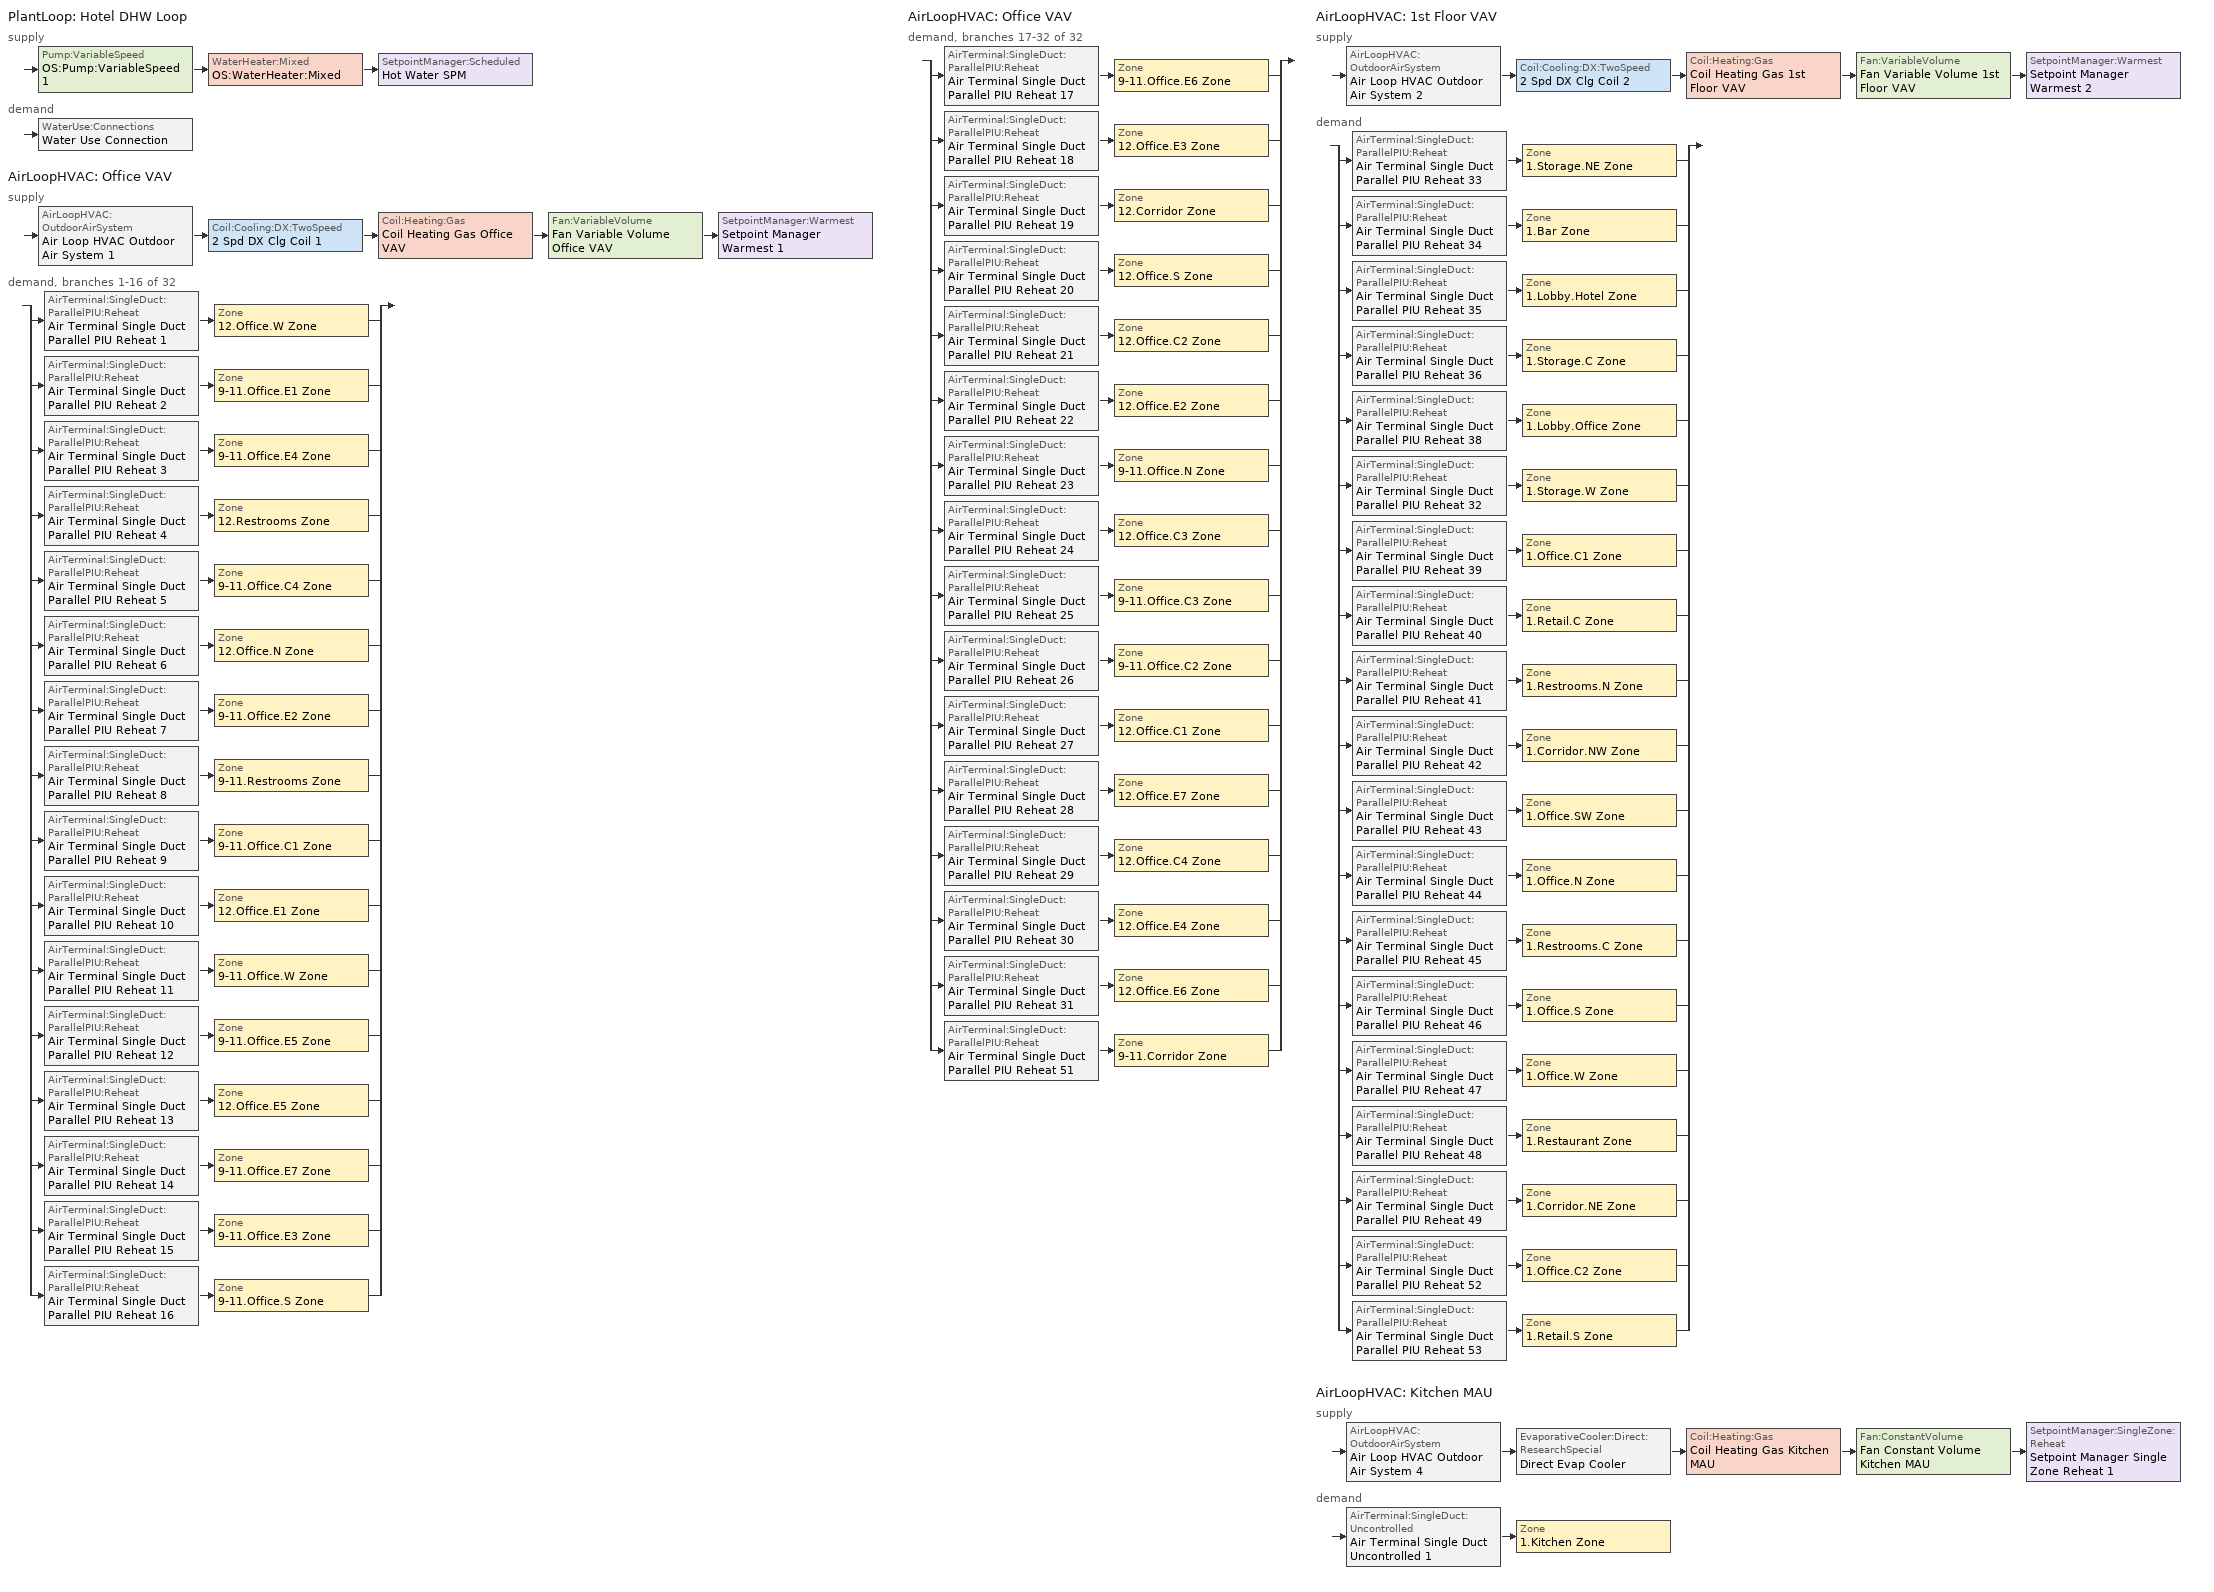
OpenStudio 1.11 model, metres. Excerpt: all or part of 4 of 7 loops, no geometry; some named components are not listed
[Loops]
PlantLoop 'Hotel DHW Loop'
 supply: Pump:VariableSpeed 'OS:Pump:VariableSpeed 1' > WaterHeater:Mixed 'OS:WaterHeater:Mixed' > SetpointManager:Scheduled 'Hot Water SPM'
 demand: WaterUse:Connections 'Water Use Connection'
AirLoopHVAC 'Office VAV'
 supply: AirLoopHVAC:OutdoorAirSystem 'Air Loop HVAC Outdoor Air System 1' > Coil:Cooling:DX:TwoSpeed '2 Spd DX Clg Coil 1' > Coil:Heating:Gas 'Coil Heating Gas Office VAV' > Fan:VariableVolume 'Fan Variable Volume Office VAV' > SetpointManager:Warmest 'Setpoint Manager Warmest 1'
 demand, branches 1-16 of 32: split
  | AirTerminal:SingleDuct:ParallelPIU:Reheat 'Air Terminal Single Duct Parallel PIU Reheat 1' > Zone '12.Office.W Zone'
  | AirTerminal:SingleDuct:ParallelPIU:Reheat 'Air Terminal Single Duct Parallel PIU Reheat 2' > Zone '9-11.Office.E1 Zone'
  | AirTerminal:SingleDuct:ParallelPIU:Reheat 'Air Terminal Single Duct Parallel PIU Reheat 3' > Zone '9-11.Office.E4 Zone'
  | AirTerminal:SingleDuct:ParallelPIU:Reheat 'Air Terminal Single Duct Parallel PIU Reheat 4' > Zone '12.Restrooms Zone'
  | AirTerminal:SingleDuct:ParallelPIU:Reheat 'Air Terminal Single Duct Parallel PIU Reheat 5' > Zone '9-11.Office.C4 Zone'
  | AirTerminal:SingleDuct:ParallelPIU:Reheat 'Air Terminal Single Duct Parallel PIU Reheat 6' > Zone '12.Office.N Zone'
  | AirTerminal:SingleDuct:ParallelPIU:Reheat 'Air Terminal Single Duct Parallel PIU Reheat 7' > Zone '9-11.Office.E2 Zone'
  | AirTerminal:SingleDuct:ParallelPIU:Reheat 'Air Terminal Single Duct Parallel PIU Reheat 8' > Zone '9-11.Restrooms Zone'
  | AirTerminal:SingleDuct:ParallelPIU:Reheat 'Air Terminal Single Duct Parallel PIU Reheat 9' > Zone '9-11.Office.C1 Zone'
  | AirTerminal:SingleDuct:ParallelPIU:Reheat 'Air Terminal Single Duct Parallel PIU Reheat 10' > Zone '12.Office.E1 Zone'
  | AirTerminal:SingleDuct:ParallelPIU:Reheat 'Air Terminal Single Duct Parallel PIU Reheat 11' > Zone '9-11.Office.W Zone'
  | AirTerminal:SingleDuct:ParallelPIU:Reheat 'Air Terminal Single Duct Parallel PIU Reheat 12' > Zone '9-11.Office.E5 Zone'
  | AirTerminal:SingleDuct:ParallelPIU:Reheat 'Air Terminal Single Duct Parallel PIU Reheat 13' > Zone '12.Office.E5 Zone'
  | AirTerminal:SingleDuct:ParallelPIU:Reheat 'Air Terminal Single Duct Parallel PIU Reheat 14' > Zone '9-11.Office.E7 Zone'
  | AirTerminal:SingleDuct:ParallelPIU:Reheat 'Air Terminal Single Duct Parallel PIU Reheat 15' > Zone '9-11.Office.E3 Zone'
  | AirTerminal:SingleDuct:ParallelPIU:Reheat 'Air Terminal Single Duct Parallel PIU Reheat 16' > Zone '9-11.Office.S Zone'
AirLoopHVAC 'Office VAV'
 demand, branches 17-32 of 32: split
  | AirTerminal:SingleDuct:ParallelPIU:Reheat 'Air Terminal Single Duct Parallel PIU Reheat 17' > Zone '9-11.Office.E6 Zone'
  | AirTerminal:SingleDuct:ParallelPIU:Reheat 'Air Terminal Single Duct Parallel PIU Reheat 18' > Zone '12.Office.E3 Zone'
  | AirTerminal:SingleDuct:ParallelPIU:Reheat 'Air Terminal Single Duct Parallel PIU Reheat 19' > Zone '12.Corridor Zone'
  | AirTerminal:SingleDuct:ParallelPIU:Reheat 'Air Terminal Single Duct Parallel PIU Reheat 20' > Zone '12.Office.S Zone'
  | AirTerminal:SingleDuct:ParallelPIU:Reheat 'Air Terminal Single Duct Parallel PIU Reheat 21' > Zone '12.Office.C2 Zone'
  | AirTerminal:SingleDuct:ParallelPIU:Reheat 'Air Terminal Single Duct Parallel PIU Reheat 22' > Zone '12.Office.E2 Zone'
  | AirTerminal:SingleDuct:ParallelPIU:Reheat 'Air Terminal Single Duct Parallel PIU Reheat 23' > Zone '9-11.Office.N Zone'
  | AirTerminal:SingleDuct:ParallelPIU:Reheat 'Air Terminal Single Duct Parallel PIU Reheat 24' > Zone '12.Office.C3 Zone'
  | AirTerminal:SingleDuct:ParallelPIU:Reheat 'Air Terminal Single Duct Parallel PIU Reheat 25' > Zone '9-11.Office.C3 Zone'
  | AirTerminal:SingleDuct:ParallelPIU:Reheat 'Air Terminal Single Duct Parallel PIU Reheat 26' > Zone '9-11.Office.C2 Zone'
  | AirTerminal:SingleDuct:ParallelPIU:Reheat 'Air Terminal Single Duct Parallel PIU Reheat 27' > Zone '12.Office.C1 Zone'
  | AirTerminal:SingleDuct:ParallelPIU:Reheat 'Air Terminal Single Duct Parallel PIU Reheat 28' > Zone '12.Office.E7 Zone'
  | AirTerminal:SingleDuct:ParallelPIU:Reheat 'Air Terminal Single Duct Parallel PIU Reheat 29' > Zone '12.Office.C4 Zone'
  | AirTerminal:SingleDuct:ParallelPIU:Reheat 'Air Terminal Single Duct Parallel PIU Reheat 30' > Zone '12.Office.E4 Zone'
  | AirTerminal:SingleDuct:ParallelPIU:Reheat 'Air Terminal Single Duct Parallel PIU Reheat 31' > Zone '12.Office.E6 Zone'
  | AirTerminal:SingleDuct:ParallelPIU:Reheat 'Air Terminal Single Duct Parallel PIU Reheat 51' > Zone '9-11.Corridor Zone'
AirLoopHVAC '1st Floor VAV'
 supply: AirLoopHVAC:OutdoorAirSystem 'Air Loop HVAC Outdoor Air System 2' > Coil:Cooling:DX:TwoSpeed '2 Spd DX Clg Coil 2' > Coil:Heating:Gas 'Coil Heating Gas 1st Floor VAV' > Fan:VariableVolume 'Fan Variable Volume 1st Floor VAV' > SetpointManager:Warmest 'Setpoint Manager Warmest 2'
 demand: split
  | AirTerminal:SingleDuct:ParallelPIU:Reheat 'Air Terminal Single Duct Parallel PIU Reheat 33' > Zone '1.Storage.NE Zone'
  | AirTerminal:SingleDuct:ParallelPIU:Reheat 'Air Terminal Single Duct Parallel PIU Reheat 34' > Zone '1.Bar Zone'
  | AirTerminal:SingleDuct:ParallelPIU:Reheat 'Air Terminal Single Duct Parallel PIU Reheat 35' > Zone '1.Lobby.Hotel Zone'
  | AirTerminal:SingleDuct:ParallelPIU:Reheat 'Air Terminal Single Duct Parallel PIU Reheat 36' > Zone '1.Storage.C Zone'
  | AirTerminal:SingleDuct:ParallelPIU:Reheat 'Air Terminal Single Duct Parallel PIU Reheat 38' > Zone '1.Lobby.Office Zone'
  | AirTerminal:SingleDuct:ParallelPIU:Reheat 'Air Terminal Single Duct Parallel PIU Reheat 32' > Zone '1.Storage.W Zone'
  | AirTerminal:SingleDuct:ParallelPIU:Reheat 'Air Terminal Single Duct Parallel PIU Reheat 39' > Zone '1.Office.C1 Zone'
  | AirTerminal:SingleDuct:ParallelPIU:Reheat 'Air Terminal Single Duct Parallel PIU Reheat 40' > Zone '1.Retail.C Zone'
  | AirTerminal:SingleDuct:ParallelPIU:Reheat 'Air Terminal Single Duct Parallel PIU Reheat 41' > Zone '1.Restrooms.N Zone'
  | AirTerminal:SingleDuct:ParallelPIU:Reheat 'Air Terminal Single Duct Parallel PIU Reheat 42' > Zone '1.Corridor.NW Zone'
  | AirTerminal:SingleDuct:ParallelPIU:Reheat 'Air Terminal Single Duct Parallel PIU Reheat 43' > Zone '1.Office.SW Zone'
  | AirTerminal:SingleDuct:ParallelPIU:Reheat 'Air Terminal Single Duct Parallel PIU Reheat 44' > Zone '1.Office.N Zone'
  | AirTerminal:SingleDuct:ParallelPIU:Reheat 'Air Terminal Single Duct Parallel PIU Reheat 45' > Zone '1.Restrooms.C Zone'
  | AirTerminal:SingleDuct:ParallelPIU:Reheat 'Air Terminal Single Duct Parallel PIU Reheat 46' > Zone '1.Office.S Zone'
  | AirTerminal:SingleDuct:ParallelPIU:Reheat 'Air Terminal Single Duct Parallel PIU Reheat 47' > Zone '1.Office.W Zone'
  | AirTerminal:SingleDuct:ParallelPIU:Reheat 'Air Terminal Single Duct Parallel PIU Reheat 48' > Zone '1.Restaurant Zone'
  | AirTerminal:SingleDuct:ParallelPIU:Reheat 'Air Terminal Single Duct Parallel PIU Reheat 49' > Zone '1.Corridor.NE Zone'
  | AirTerminal:SingleDuct:ParallelPIU:Reheat 'Air Terminal Single Duct Parallel PIU Reheat 52' > Zone '1.Office.C2 Zone'
  | AirTerminal:SingleDuct:ParallelPIU:Reheat 'Air Terminal Single Duct Parallel PIU Reheat 53' > Zone '1.Retail.S Zone'
AirLoopHVAC 'Kitchen MAU'
 supply: AirLoopHVAC:OutdoorAirSystem 'Air Loop HVAC Outdoor Air System 4' > EvaporativeCooler:Direct:ResearchSpecial 'Direct Evap Cooler' > Coil:Heating:Gas 'Coil Heating Gas Kitchen MAU' > Fan:ConstantVolume 'Fan Constant Volume Kitchen MAU' > SetpointManager:SingleZone:Reheat 'Setpoint Manager Single Zone Reheat 1'
 demand: AirTerminal:SingleDuct:Uncontrolled 'Air Terminal Single Duct Uncontrolled 1' > Zone '1.Kitchen Zone'
[WaterUse:Connections]
Water Use Connection: Water Use Equipment Name 1=DHW Equipment
[WaterUse:Equipment]
DHW Equipment: Water Use Equipment Definition=Hotel DHW Equipment Load; Flow Rate Fraction Schedule=DHW Flow Rate Sch Hotel
[WaterUse:Equipment:Definition]
Hotel DHW Equipment Load: Peak Flow Rate {m3/s}=0.000277977; Target Temperature Schedule=DHW Setpoint Sch; Sensible Fraction Schedule=DHW Sensible Sch; Latent Fraction Schedule=DHW Latent Sch
[PlantLoop]
Hotel DHW Loop: Plant Loop Volume {m3}=Autocalculate; Load Distribution Scheme=Optimal
[Sizing:Plant]
Hotel DHW Loop: Loop Type=Heating; Design Loop Exit Temperature {C}=82; Loop Design Temperature Difference {deltaC}=11; Sizing Option=NonCoincident; Zone Timesteps in Averaging Window=1; Coincident Sizing Factor Mode=None
[SetpointManager:Scheduled]
Hot Water SPM: Control Variable=Temperature; Schedule=DHW Setpoint Sch
[WaterHeater:Mixed]
OS:WaterHeater:Mixed: Tank Volume {m3}=3.78541; Setpoint Temperature Schedule=Water Heater Setpoint Temperature; Deadband Temperature Difference {deltaC}=2; Maximum Temperature Limit {C}=82.22; Heater Control Type=Cycle; Heater Maximum Capacity {W}=845000; Heater Ignition Delay {s}=0; Heater Fuel Type=NaturalGas; Heater Thermal Efficiency=0.85; Off Cycle Parasitic Fuel Consumption Rate {W}=20; Off Cycle Parasitic Fuel Type=NaturalGas; Off Cycle Parasitic Heat Fraction to Tank=0.8; On Cycle Parasitic Fuel Type=NaturalGas; Ambient Temperature Indicator=Schedule; Ambient Temperature Schedule=Water Heater Ambient Temperature; Off Cycle Loss Coefficient to Ambient Temperature {W/K}=6; On Cycle Loss Coefficient to Ambient Temperature {W/K}=6; Use Side Effectiveness=1; Source Side Effectiveness=1; Use Side Design Flow Rate {m3/s}=autosize; Source Side Design Flow Rate {m3/s}=autosize; Indirect Water Heating Recovery Time {hr}=1.5
[Sizing:Zone] Zone Cooling Design Supply Air Temperature Input Method=SupplyAirTemperature; Zone Cooling Design Supply Air Temperature {C}=14; Zone Cooling Design Supply Air Temperature Difference {deltaC}=11.11; Zone Heating Design Supply Air Temperature Input Method=SupplyAirTemperature; Zone Heating Design Supply Air Temperature {C}=40; Zone Heating Design Supply Air Temperature Difference {deltaC}=11.11; Zone Cooling Design Supply Air Humidity Ratio {kg-H2O/kg-air}=0.0085; Zone Heating Design Supply Air Humidity Ratio {kg-H2O/kg-air}=0.008; Heating Design Air Flow Method=DesignDay; Account for Dedicated Outdoor Air System=No; Dedicated Outdoor Air System Control Strategy=NeutralSupplyAir; Dedicated Outdoor Air Low Setpoint Temperature for Design {C}=Autosize; Dedicated Outdoor Air High Setpoint Temperature for Design {C}=Autosize
Name | Cooling Design Air Flow Method
12.Office.C4 Zone; 1.Storage.C Zone; 1.Corridor.NE Zone; 9-11.Office.E6 Zone; 9-11.Office.C1 Zone; 1.Corridor.NW Zone; 1.Storage.NE Zone; 1.Storage.W Zone; 1.Retail.C Zone; 9-11.Office.C4 Zone; 9-11.Office.C3 Zone; 1.Lobby.Hotel Zone; 12.Office.E6 Zone; 9-11.Office.N Zone; 1.Office.C1 Zone; 12.Corridor Zone; 9-11.Office.E4 Zone; 1.Retail.S Zone; 9-11.Office.W Zone; 12.Restrooms Zone; 9-11.Office.E1 Zone; 1.Restaurant Zone; 1.Office.N Zone; 9-11.Office.E7 Zone; 9-11.Office.C2 Zone; 9-11.Office.E5 Zone; 12.Office.E4 Zone; 1.Office.S Zone; 9-11.Office.E3 Zone; 12.Office.C3 Zone; 12.Office.E1 Zone; 12.Office.E2 Zone; 1.Lobby.Office Zone; 1.Restrooms.C Zone; 12.Office.C2 Zone; 1.Office.SW Zone; 9-11.Office.E2 Zone; 12.Office.C1 Zone; 12.Office.E5 Zone; 12.Office.S Zone; 12.Office.N Zone; 1.Office.W Zone; 12.Office.W Zone; 9-11.Office.S Zone; 12.Office.E3 Zone; 12.Office.E7 Zone; 1.Office.C2 Zone; 1.Restrooms.N Zone; 9-11.Restrooms Zone; 1.Bar Zone | DesignDay
1.Kitchen Zone; 9-11.Corridor Zone
[Zone equipment]
12.Office.C4 Zone: Air Terminal Single Duct Parallel PIU Reheat 29
1.Storage.C Zone: Air Terminal Single Duct Parallel PIU Reheat 36
1.Corridor.NE Zone: Air Terminal Single Duct Parallel PIU Reheat 49
9-11.Office.E6 Zone: Air Terminal Single Duct Parallel PIU Reheat 17
9-11.Office.C1 Zone: Air Terminal Single Duct Parallel PIU Reheat 9
1.Corridor.NW Zone: Air Terminal Single Duct Parallel PIU Reheat 42
1.Storage.NE Zone: Air Terminal Single Duct Parallel PIU Reheat 33
1.Storage.W Zone: Air Terminal Single Duct Parallel PIU Reheat 32
1.Retail.C Zone: Air Terminal Single Duct Parallel PIU Reheat 40
9-11.Office.C4 Zone: Air Terminal Single Duct Parallel PIU Reheat 5
9-11.Office.C3 Zone: Air Terminal Single Duct Parallel PIU Reheat 25
1.Lobby.Hotel Zone: Air Terminal Single Duct Parallel PIU Reheat 35
12.Office.E6 Zone: Air Terminal Single Duct Parallel PIU Reheat 31
9-11.Office.N Zone: Air Terminal Single Duct Parallel PIU Reheat 23
1.Office.C1 Zone: Air Terminal Single Duct Parallel PIU Reheat 39
12.Corridor Zone: Air Terminal Single Duct Parallel PIU Reheat 19
9-11.Office.E4 Zone: Air Terminal Single Duct Parallel PIU Reheat 3
1.Retail.S Zone: Air Terminal Single Duct Parallel PIU Reheat 53
9-11.Office.W Zone: Air Terminal Single Duct Parallel PIU Reheat 11
12.Restrooms Zone: Air Terminal Single Duct Parallel PIU Reheat 4
9-11.Office.E1 Zone: Air Terminal Single Duct Parallel PIU Reheat 2
1.Kitchen Zone: Air Terminal Single Duct Uncontrolled 1, Fan Zone Exhaust
1.Restaurant Zone: Air Terminal Single Duct Parallel PIU Reheat 48
1.Office.N Zone: Air Terminal Single Duct Parallel PIU Reheat 44
9-11.Office.E7 Zone: Air Terminal Single Duct Parallel PIU Reheat 14
9-11.Office.C2 Zone: Air Terminal Single Duct Parallel PIU Reheat 26
9-11.Office.E5 Zone: Air Terminal Single Duct Parallel PIU Reheat 12
12.Office.E4 Zone: Air Terminal Single Duct Parallel PIU Reheat 30
1.Office.S Zone: Air Terminal Single Duct Parallel PIU Reheat 46
9-11.Office.E3 Zone: Air Terminal Single Duct Parallel PIU Reheat 15
12.Office.C3 Zone: Air Terminal Single Duct Parallel PIU Reheat 24
12.Office.E1 Zone: Air Terminal Single Duct Parallel PIU Reheat 10
12.Office.E2 Zone: Air Terminal Single Duct Parallel PIU Reheat 22
1.Lobby.Office Zone: Air Terminal Single Duct Parallel PIU Reheat 38
1.Restrooms.C Zone: Air Terminal Single Duct Parallel PIU Reheat 45
12.Office.C2 Zone: Air Terminal Single Duct Parallel PIU Reheat 21
1.Office.SW Zone: Air Terminal Single Duct Parallel PIU Reheat 43
9-11.Office.E2 Zone: Air Terminal Single Duct Parallel PIU Reheat 7
12.Office.C1 Zone: Air Terminal Single Duct Parallel PIU Reheat 27
12.Office.E5 Zone: Air Terminal Single Duct Parallel PIU Reheat 13
12.Office.S Zone: Air Terminal Single Duct Parallel PIU Reheat 20
9-11.Corridor Zone: Air Terminal Single Duct Parallel PIU Reheat 51
12.Office.N Zone: Air Terminal Single Duct Parallel PIU Reheat 6
1.Office.W Zone: Air Terminal Single Duct Parallel PIU Reheat 47
12.Office.W Zone: Air Terminal Single Duct Parallel PIU Reheat 1
9-11.Office.S Zone: Air Terminal Single Duct Parallel PIU Reheat 16
12.Office.E3 Zone: Air Terminal Single Duct Parallel PIU Reheat 18
12.Office.E7 Zone: Air Terminal Single Duct Parallel PIU Reheat 28
1.Office.C2 Zone: Air Terminal Single Duct Parallel PIU Reheat 52
1.Restrooms.N Zone: Air Terminal Single Duct Parallel PIU Reheat 41
9-11.Restrooms Zone: Air Terminal Single Duct Parallel PIU Reheat 8
1.Bar Zone: Air Terminal Single Duct Parallel PIU Reheat 34
[Fan:ConstantVolume] Availability Schedule=Always On Discrete; Maximum Flow Rate {m3/s}=AutoSize
Name | Pressure Rise {Pa}
Fan Constant Volume 42; Fan Constant Volume 43; Fan Constant Volume 44; Fan Constant Volume 45; Fan Constant Volume 46; Fan Constant Volume 47; Fan Constant Volume 48; Fan Constant Volume 49; Fan Constant Volume 50; Fan Constant Volume 51; Fan Constant Volume 52; Fan Constant Volume 53; Fan Constant Volume 54; Fan Constant Volume 55; Fan Constant Volume 56; Fan Constant Volume 57; Fan Constant Volume 58; Fan Constant Volume 59; Fan Constant Volume 60; Fan Constant Volume 61; Fan Constant Volume 62; Fan Constant Volume 63; Fan Constant Volume 64; Fan Constant Volume 65; Fan Constant Volume 66; Fan Constant Volume 67; Fan Constant Volume 68; Fan Constant Volume 69; Fan Constant Volume 70; Fan Constant Volume 71; Fan Constant Volume 72; Fan Constant Volume 74; Fan Constant Volume 75; Fan Constant Volume 76; Fan Constant Volume 77; Fan Constant Volume 79; Fan Constant Volume 73; Fan Constant Volume 80; Fan Constant Volume 81; Fan Constant Volume 82; Fan Constant Volume 83; Fan Constant Volume 84; Fan Constant Volume 85; Fan Constant Volume 86; Fan Constant Volume 87; Fan Constant Volume 88; Fan Constant Volume 89; Fan Constant Volume 90; Fan Constant Volume 112; Fan Constant Volume 113; Fan Constant Volume 114 | 124.5
Fan Constant Volume Kitchen MAU | 373.633
[Coil:Heating:Electric] Availability Schedule=Always On Discrete
Coil Heating Electric 42; Coil Heating Electric 43; Coil Heating Electric 44; Coil Heating Electric 45; Coil Heating Electric 46; Coil Heating Electric 47; Coil Heating Electric 48; Coil Heating Electric 49; Coil Heating Electric 50; Coil Heating Electric 51; Coil Heating Electric 52; Coil Heating Electric 53; Coil Heating Electric 54; Coil Heating Electric 55; Coil Heating Electric 56; Coil Heating Electric 57; Coil Heating Electric 58; Coil Heating Electric 59; Coil Heating Electric 60; Coil Heating Electric 61; Coil Heating Electric 62; Coil Heating Electric 63; Coil Heating Electric 64; Coil Heating Electric 65; Coil Heating Electric 66; Coil Heating Electric 67; Coil Heating Electric 68; Coil Heating Electric 69; Coil Heating Electric 70; Coil Heating Electric 71; Coil Heating Electric 72; Coil Heating Electric 74; Coil Heating Electric 75; Coil Heating Electric 76; Coil Heating Electric 77; Coil Heating Electric 79; Coil Heating Electric 73; Coil Heating Electric 80; Coil Heating Electric 81; Coil Heating Electric 82; Coil Heating Electric 83; Coil Heating Electric 84; Coil Heating Electric 85; Coil Heating Electric 86; Coil Heating Electric 87; Coil Heating Electric 88; Coil Heating Electric 89; Coil Heating Electric 90; Coil Heating Electric 92; Coil Heating Electric 113; Coil Heating Electric 114
[AirLoopHVAC]
Name | Availability Schedule | Availability Manager | Design Supply Air Flow Rate {m3/s}
Office VAV | Office Min OA Sch | Availability Manager Night Cycle 1 | 37.7558
1st Floor VAV | Always On Discrete | Availability Manager Night Cycle 2 | 12.2706
Kitchen MAU | Retail OA Sch | Availability Manager Night Cycle 4 | 1.17987
[AvailabilityManager:NightCycle] Control Type=CycleOnAny
Availability Manager Night Cycle 1; Availability Manager Night Cycle 2; Availability Manager Night Cycle 4
[Sizing:System] Preheat Design Temperature {C}=7; Preheat Design Humidity Ratio {kg-H2O/kg-Air}=0.008; Precool Design Temperature {C}=12.8; Precool Design Humidity Ratio {kg-H2O/kg-Air}=0.008; Central Cooling Design Supply Air Temperature {C}=12.8; Central Heating Design Supply Air Temperature {C}=40; Sizing Option=NonCoincident; 100% Outdoor Air in Cooling=No; 100% Outdoor Air in Heating=No; Central Cooling Design Supply Air Humidity Ratio {kg-H2O/kg-Air}=0.0085; Central Heating Design Supply Air Humidity Ratio {kg-H2O/kg-Air}=0.008; Cooling Design Air Flow Method=DesignDay; Cooling Design Air Flow Rate {m3/s}=0; Heating Design Air Flow Method=DesignDay; Heating Design Air Flow Rate {m3/s}=0; System Outdoor Air Method=ZoneSum; Zone Maximum Outdoor Air Fraction=1; Cooling Supply Air Flow Rate Per Floor Area {m3/s-m2}=0.00996765; Cooling Fraction of Autosized Cooling Supply Air Flow Rate=1; Cooling Supply Air Flow Rate Per Unit Cooling Capacity {m3/s-W}=3.94755e-05; Heating Supply Air Flow Rate Per Floor Area {m3/s-m2}=0.00996765; Heating Fraction of Autosized Heating Supply Air Flow Rate=1; Heating Fraction of Autosized Cooling Supply Air Flow Rate=1; Heating Supply Air Flow Rate Per Unit Heating Capacity {m3/s-W}=3.15882e-05; Cooling Design Capacity Method=CoolingDesignCapacity; Cooling Design Capacity {W}=Autosize; Cooling Design Capacity Per Floor Area {W/m2}=234.7; Fraction of Autosized Cooling Design Capacity=1; Heating Design Capacity Method=HeatingDesignCapacity; Heating Design Capacity {W}=Autosize; Heating Design Capacity Per Floor Area {W/m2}=157; Fraction of Autosized Heating Design Capacity=1; Central Cooling Capacity Control Method=OnOff
Name | Type of Load to Size On | Design Outdoor Air Flow Rate {m3/s} | Minimum System Air Flow Ratio
Office VAV | Total | 7.55116 | 0.3
1st Floor VAV | Total | 3.68119 | 0.3
Kitchen MAU | Sensible | 1.17987 | 1
[Fan:VariableVolume] Availability Schedule=Always On Discrete; Maximum Flow Rate {m3/s}=Autosize; Fan Power Minimum Flow Rate Input Method=FixedFlowRate; Fan Power Minimum Flow Fraction=0; Fan Power Minimum Air Flow Rate {m3/s}=0; Motor Efficiency=0.93; Motor In Airstream Fraction=1; Fan Power Coefficient 1=0.0407599; Fan Power Coefficient 2=0.088045; Fan Power Coefficient 3=-0.0729261; Fan Power Coefficient 4=0.94374; Fan Power Coefficient 5=0
Name | Fan Efficiency | Pressure Rise {Pa}
Fan Variable Volume Office VAV | 0.6045 | 1497.02
Fan Variable Volume 1st Floor VAV | 0.608 | 1140.83
[Coil:Heating:Gas] Availability Schedule=Always On Discrete; Gas Burner Efficiency=0.8; Nominal Capacity {W}=AutoSize; Parasitic Electric Load {W}=0; Parasitic Gas Load {W}=0
Coil Heating Gas Office VAV; Coil Heating Gas 1st Floor VAV; Coil Heating Gas Kitchen MAU
[Controller:OutdoorAir] Economizer Control Type=FixedDryBulb; Economizer Control Action Type=ModulateFlow; Economizer Maximum Limit Dry-Bulb Temperature {C}=23.89; Economizer Maximum Limit Enthalpy {J/kg}=64000; Economizer Minimum Limit Dry-Bulb Temperature {C}=-100; Lockout Type=NoLockout; Minimum Limit Type=FixedMinimum; High Humidity Control=No; Heat Recovery Bypass Control Type=BypassWhenOAFlowGreaterThanMinimum
Name | Minimum Outdoor Air Flow Rate {m3/s} | Maximum Outdoor Air Flow Rate {m3/s} | Minimum Outdoor Air Schedule | Controller Mechanical Ventilation | Minimum Fraction of Outdoor Air Schedule | Maximum Fraction of Outdoor Air Schedule
Air Loop HVAC Outdoor Air System Office VAV | 7.55116 | 37.7558 | Office Min OA Sch | Controller Mechanical Ventilation 1
Air Loop HVAC Outdoor Air System 1st Floor VAV | 3.68119 | 12.2706 | Always On Discrete | Controller Mechanical Ventilation 2
Controller Outdoor Air Kitchen MAU | 1.17987 | 1.17987 |  | Controller Mechanical Ventilation 4 | Retail OA Sch | Retail OA Sch
[Controller:MechanicalVentilation] Availability Schedule=Always On Discrete; System Outdoor Air Method=ZoneSum
Controller Mechanical Ventilation 1; Controller Mechanical Ventilation 2; Controller Mechanical Ventilation 4
[AirLoopHVAC:OutdoorAirSystem]
Name | Controller
Air Loop HVAC Outdoor Air System 1 | Air Loop HVAC Outdoor Air System Office VAV
Air Loop HVAC Outdoor Air System 2 | Air Loop HVAC Outdoor Air System 1st Floor VAV
Air Loop HVAC Outdoor Air System 4 | Controller Outdoor Air Kitchen MAU
[SetpointManager:Warmest] Control Variable=Temperature; Minimum Setpoint Temperature {C}=12.78; Maximum Setpoint Temperature {C}=18.3333; Strategy=MaximumTemperature
Setpoint Manager Warmest 1; Setpoint Manager Warmest 2
[AirTerminal:SingleDuct:ParallelPIU:Reheat] Availability Schedule=Always On Discrete; Maximum Primary Air Flow Rate {m3/s}=Autosize; Maximum Secondary Air Flow Rate {m3/s}=Autosize; Minimum Primary Air Flow Fraction=0.3; Fan On Flow Fraction=Autosize; Maximum Hot Water or Steam Flow Rate {m3/s}=Autosize; Minimum Hot Water or Steam Flow Rate {m3/s}=0; Convergence Tolerance=0.001
Name | Fan | Reheat Coil
Air Terminal Single Duct Parallel PIU Reheat 1 | Fan Constant Volume 42 | Coil Heating Electric 42
Air Terminal Single Duct Parallel PIU Reheat 2 | Fan Constant Volume 43 | Coil Heating Electric 43
Air Terminal Single Duct Parallel PIU Reheat 3 | Fan Constant Volume 44 | Coil Heating Electric 44
Air Terminal Single Duct Parallel PIU Reheat 4 | Fan Constant Volume 45 | Coil Heating Electric 45
Air Terminal Single Duct Parallel PIU Reheat 5 | Fan Constant Volume 46 | Coil Heating Electric 46
Air Terminal Single Duct Parallel PIU Reheat 6 | Fan Constant Volume 47 | Coil Heating Electric 47
Air Terminal Single Duct Parallel PIU Reheat 7 | Fan Constant Volume 48 | Coil Heating Electric 48
Air Terminal Single Duct Parallel PIU Reheat 8 | Fan Constant Volume 49 | Coil Heating Electric 49
Air Terminal Single Duct Parallel PIU Reheat 9 | Fan Constant Volume 50 | Coil Heating Electric 50
Air Terminal Single Duct Parallel PIU Reheat 10 | Fan Constant Volume 51 | Coil Heating Electric 51
Air Terminal Single Duct Parallel PIU Reheat 11 | Fan Constant Volume 52 | Coil Heating Electric 52
Air Terminal Single Duct Parallel PIU Reheat 12 | Fan Constant Volume 53 | Coil Heating Electric 53
Air Terminal Single Duct Parallel PIU Reheat 13 | Fan Constant Volume 54 | Coil Heating Electric 54
Air Terminal Single Duct Parallel PIU Reheat 14 | Fan Constant Volume 55 | Coil Heating Electric 55
Air Terminal Single Duct Parallel PIU Reheat 15 | Fan Constant Volume 56 | Coil Heating Electric 56
Air Terminal Single Duct Parallel PIU Reheat 16 | Fan Constant Volume 57 | Coil Heating Electric 57
Air Terminal Single Duct Parallel PIU Reheat 17 | Fan Constant Volume 58 | Coil Heating Electric 58
Air Terminal Single Duct Parallel PIU Reheat 18 | Fan Constant Volume 59 | Coil Heating Electric 59
Air Terminal Single Duct Parallel PIU Reheat 19 | Fan Constant Volume 60 | Coil Heating Electric 60
Air Terminal Single Duct Parallel PIU Reheat 20 | Fan Constant Volume 61 | Coil Heating Electric 61
Air Terminal Single Duct Parallel PIU Reheat 21 | Fan Constant Volume 62 | Coil Heating Electric 62
Air Terminal Single Duct Parallel PIU Reheat 22 | Fan Constant Volume 63 | Coil Heating Electric 63
Air Terminal Single Duct Parallel PIU Reheat 23 | Fan Constant Volume 64 | Coil Heating Electric 64
Air Terminal Single Duct Parallel PIU Reheat 24 | Fan Constant Volume 65 | Coil Heating Electric 65
Air Terminal Single Duct Parallel PIU Reheat 25 | Fan Constant Volume 66 | Coil Heating Electric 66
Air Terminal Single Duct Parallel PIU Reheat 26 | Fan Constant Volume 67 | Coil Heating Electric 67
Air Terminal Single Duct Parallel PIU Reheat 27 | Fan Constant Volume 68 | Coil Heating Electric 68
Air Terminal Single Duct Parallel PIU Reheat 28 | Fan Constant Volume 69 | Coil Heating Electric 69
Air Terminal Single Duct Parallel PIU Reheat 29 | Fan Constant Volume 70 | Coil Heating Electric 70
Air Terminal Single Duct Parallel PIU Reheat 30 | Fan Constant Volume 71 | Coil Heating Electric 71
Air Terminal Single Duct Parallel PIU Reheat 31 | Fan Constant Volume 72 | Coil Heating Electric 72
Air Terminal Single Duct Parallel PIU Reheat 33 | Fan Constant Volume 74 | Coil Heating Electric 74
Air Terminal Single Duct Parallel PIU Reheat 34 | Fan Constant Volume 75 | Coil Heating Electric 75
Air Terminal Single Duct Parallel PIU Reheat 35 | Fan Constant Volume 76 | Coil Heating Electric 76
Air Terminal Single Duct Parallel PIU Reheat 36 | Fan Constant Volume 77 | Coil Heating Electric 77
Air Terminal Single Duct Parallel PIU Reheat 38 | Fan Constant Volume 79 | Coil Heating Electric 79
Air Terminal Single Duct Parallel PIU Reheat 32 | Fan Constant Volume 73 | Coil Heating Electric 73
Air Terminal Single Duct Parallel PIU Reheat 39 | Fan Constant Volume 80 | Coil Heating Electric 80
Air Terminal Single Duct Parallel PIU Reheat 40 | Fan Constant Volume 81 | Coil Heating Electric 81
Air Terminal Single Duct Parallel PIU Reheat 41 | Fan Constant Volume 82 | Coil Heating Electric 82
Air Terminal Single Duct Parallel PIU Reheat 42 | Fan Constant Volume 83 | Coil Heating Electric 83
Air Terminal Single Duct Parallel PIU Reheat 43 | Fan Constant Volume 84 | Coil Heating Electric 84
Air Terminal Single Duct Parallel PIU Reheat 44 | Fan Constant Volume 85 | Coil Heating Electric 85
Air Terminal Single Duct Parallel PIU Reheat 45 | Fan Constant Volume 86 | Coil Heating Electric 86
Air Terminal Single Duct Parallel PIU Reheat 46 | Fan Constant Volume 87 | Coil Heating Electric 87
Air Terminal Single Duct Parallel PIU Reheat 47 | Fan Constant Volume 88 | Coil Heating Electric 88
Air Terminal Single Duct Parallel PIU Reheat 48 | Fan Constant Volume 89 | Coil Heating Electric 89
Air Terminal Single Duct Parallel PIU Reheat 49 | Fan Constant Volume 90 | Coil Heating Electric 90
Air Terminal Single Duct Parallel PIU Reheat 51 | Fan Constant Volume 112 | Coil Heating Electric 92
Air Terminal Single Duct Parallel PIU Reheat 52 | Fan Constant Volume 113 | Coil Heating Electric 113
Air Terminal Single Duct Parallel PIU Reheat 53 | Fan Constant Volume 114 | Coil Heating Electric 114
[SetpointManager:SingleZone:Reheat]
Setpoint Manager Single Zone Reheat 1: Minimum Supply Air Temperature {C}=-99; Maximum Supply Air Temperature {C}=99; Control Zone=1.Kitchen Zone
[AirTerminal:SingleDuct:Uncontrolled]
Air Terminal Single Duct Uncontrolled 1: Availability Schedule=Always On Discrete; Maximum Air Flow Rate {m3/s}=AutoSize
[Fan:ZoneExhaust]
Fan Zone Exhaust: Availability Schedule=Always On Discrete; Fan Efficiency=0.6; Pressure Rise {Pa}=249.089; Maximum Flow Rate {m3/s}=2.35974; Flow Fraction Schedule=Retail OA Sch; System Availability Manager Coupling Mode=Decoupled
[Coil:Cooling:DX:TwoSpeed] Availability Schedule=Always On Discrete 1; Rated High Speed Total Cooling Capacity {W}=Autosize; Rated High Speed Sensible Heat Ratio=Autosize; Rated High Speed Air Flow Rate {m3/s}=Autosize; Rated Low Speed Total Cooling Capacity {W}=Autosize; Rated Low Speed Sensible Heat Ratio=0.69; Condenser Type=AirCooled; High Speed Evaporative Condenser Effectiveness=0; High Speed Evaporative Condenser Air Flow Rate {m3/s}=Autosize; High Speed Evaporative Condenser Pump Rated Power Consumption {W}=Autosize; Low Speed Evaporative Condenser Effectiveness=0; Low Speed Evaporative Condenser Air Flow Rate {m3/s}=Autosize; Low Speed Evaporative Condenser Pump Rated Power Consumption {W}=Autosize; Basin Heater Capacity {W/K}=10; Basin Heater Setpoint Temperature {C}=2
Name | Rated High Speed COP {W/W} | Total Cooling Capacity Function of Temperature Curve | Total Cooling Capacity Function of Flow Fraction Curve | Energy Input Ratio Function of Temperature Curve | Energy Input Ratio Function of Flow Fraction Curve | Part Load Fraction Correlation Curve | Rated Low Speed COP {W/W} | Low Speed Total Cooling Capacity Function of Temperature Curve | Low Speed Energy Input Ratio Function of Temperature Curve
2 Spd DX Clg Coil 1 | 2.96 | OS:Curve:Biquadratic 26 | OS:Curve:Quadratic 23 | OS:Curve:Biquadratic 27 | OS:Curve:Quadratic 24 | OS:Curve:Quadratic 25 | 2.96 | OS:Curve:Biquadratic 28 | OS:Curve:Biquadratic 29
2 Spd DX Clg Coil 2 | 3.078 | OS:Curve:Biquadratic 30 | OS:Curve:Quadratic 26 | OS:Curve:Biquadratic 31 | OS:Curve:Quadratic 27 | OS:Curve:Quadratic 28 | 3.078 | OS:Curve:Biquadratic 32 | OS:Curve:Biquadratic 33
[EvaporativeCooler:Direct:ResearchSpecial]
Direct Evap Cooler: Availability Schedule=Always On Discrete 1; Cooler Effectiveness=0.75; Recirculating Water Pump Power Consumption {W}=0; Primary Air Design Flow Rate {m3/s}=Autosize; Drift Loss Fraction=0; Blowdown Concentration Ratio=0; Water Pump Power Sizing Factor {W/(m3/s)}=0.1
[Schedule:Ruleset]
DHW Setpoint Sch: Default Day Schedule=Schedule Day 1
DHW Sensible Sch: Default Day Schedule=Schedule Day 2
DHW Latent Sch: Default Day Schedule=Schedule Day 3
DHW Flow Rate Sch Hotel: Default Day Schedule=Schedule Day 4; Summer Design Day Schedule=Schedule Day 15; Winter Design Day Schedule=Schedule Day 16
Water Heater Setpoint Temperature: Default Day Schedule=Water Heater Setpoint Temperature Default
Water Heater Ambient Temperature: Default Day Schedule=Water Heater Ambient Temperature Default
Office Min OA Sch: Default Day Schedule=Schedule Day 35
Retail OA Sch: Default Day Schedule=Schedule Day 37
[Schedule:Day]
Schedule Day 1: 24, 0, 73.8889
Schedule Day 2; Schedule Day 15: 24, 0, 1
Schedule Day 3; Schedule Day 16; Schedule Day 36: 24, 0, 0
Schedule Day 4: 5, 0, 0.2, 6, 0, 0.3, 7, 0, 0.5, 8, 0, 0.6, 9, 0, 0.6, 10, 0, 0.5, 11, 0, 0.4, 12, 0, 0.5, 13, 0, 0.45, 14, 0, 0.4, 15, 0, 0.35, 16, 0, 0.35, 17, 0, 0.35, 18, 0, 0.45, 19, 0, 0.6, 20, 0, 0.65, 21, 0, 0.55, 22, 0, 0.6, 23, 0, 0.5, 24, 0, 0.3
Water Heater Setpoint Temperature Default: 24, 0, 60
Water Heater Ambient Temperature Default: 24, 0, 22
Schedule Day 35; Schedule Day 37: 6, 0, 0, 22, 0, 1, 24, 0, 0
[Schedule:Rule]
Schedule Rule 10: Schedule Ruleset=Office Min OA Sch; Rule Order=0; Day Schedule=Schedule Day 36; Apply Sunday=Yes; Apply Saturday=Yes
[Schedule:Constant] Value=1
Always On Discrete; Always On Discrete 1
[Curve:Biquadratic] Minimum Value of x {BasedOnField A2}=17; Maximum Value of x {BasedOnField A2}=22; Minimum Value of y {BasedOnField A3}=13; Maximum Value of y {BasedOnField A3}=46
Name | Coefficient1 Constant | Coefficient2 x | Coefficient3 x**2 | Coefficient4 y | Coefficient5 y**2 | Coefficient6 x*y
OS:Curve:Biquadratic 26; OS:Curve:Biquadratic 30 | 0.42415 | 0.04426 | -0.00042 | 0.00333 | -8e-005 | -0.00021
OS:Curve:Biquadratic 27; OS:Curve:Biquadratic 29; OS:Curve:Biquadratic 31; OS:Curve:Biquadratic 33 | 1.23649 | -0.02431 | 0.00057 | -0.01434 | 0.00063 | -0.00038
OS:Curve:Biquadratic 28; OS:Curve:Biquadratic 32 | 0.42415 | 0.04426 | -0.00042 | 0.00333 | -0.00008 | -0.00021
[Curve:Quadratic]
Name | Coefficient1 Constant | Coefficient2 x | Coefficient3 x**2 | Minimum Value of x {BasedOnField A2} | Maximum Value of x {BasedOnField A2}
OS:Curve:Quadratic 23; OS:Curve:Quadratic 26 | 0.77136 | 0.34053 | -0.11088 | 0.75918 | 1.13877
OS:Curve:Quadratic 24; OS:Curve:Quadratic 27 | 1.2055 | -0.32953 | 0.12308 | 0.75918 | 1.13877
OS:Curve:Quadratic 25; OS:Curve:Quadratic 28 | 0.771 | 0.229 | 0 | 0 | 1
